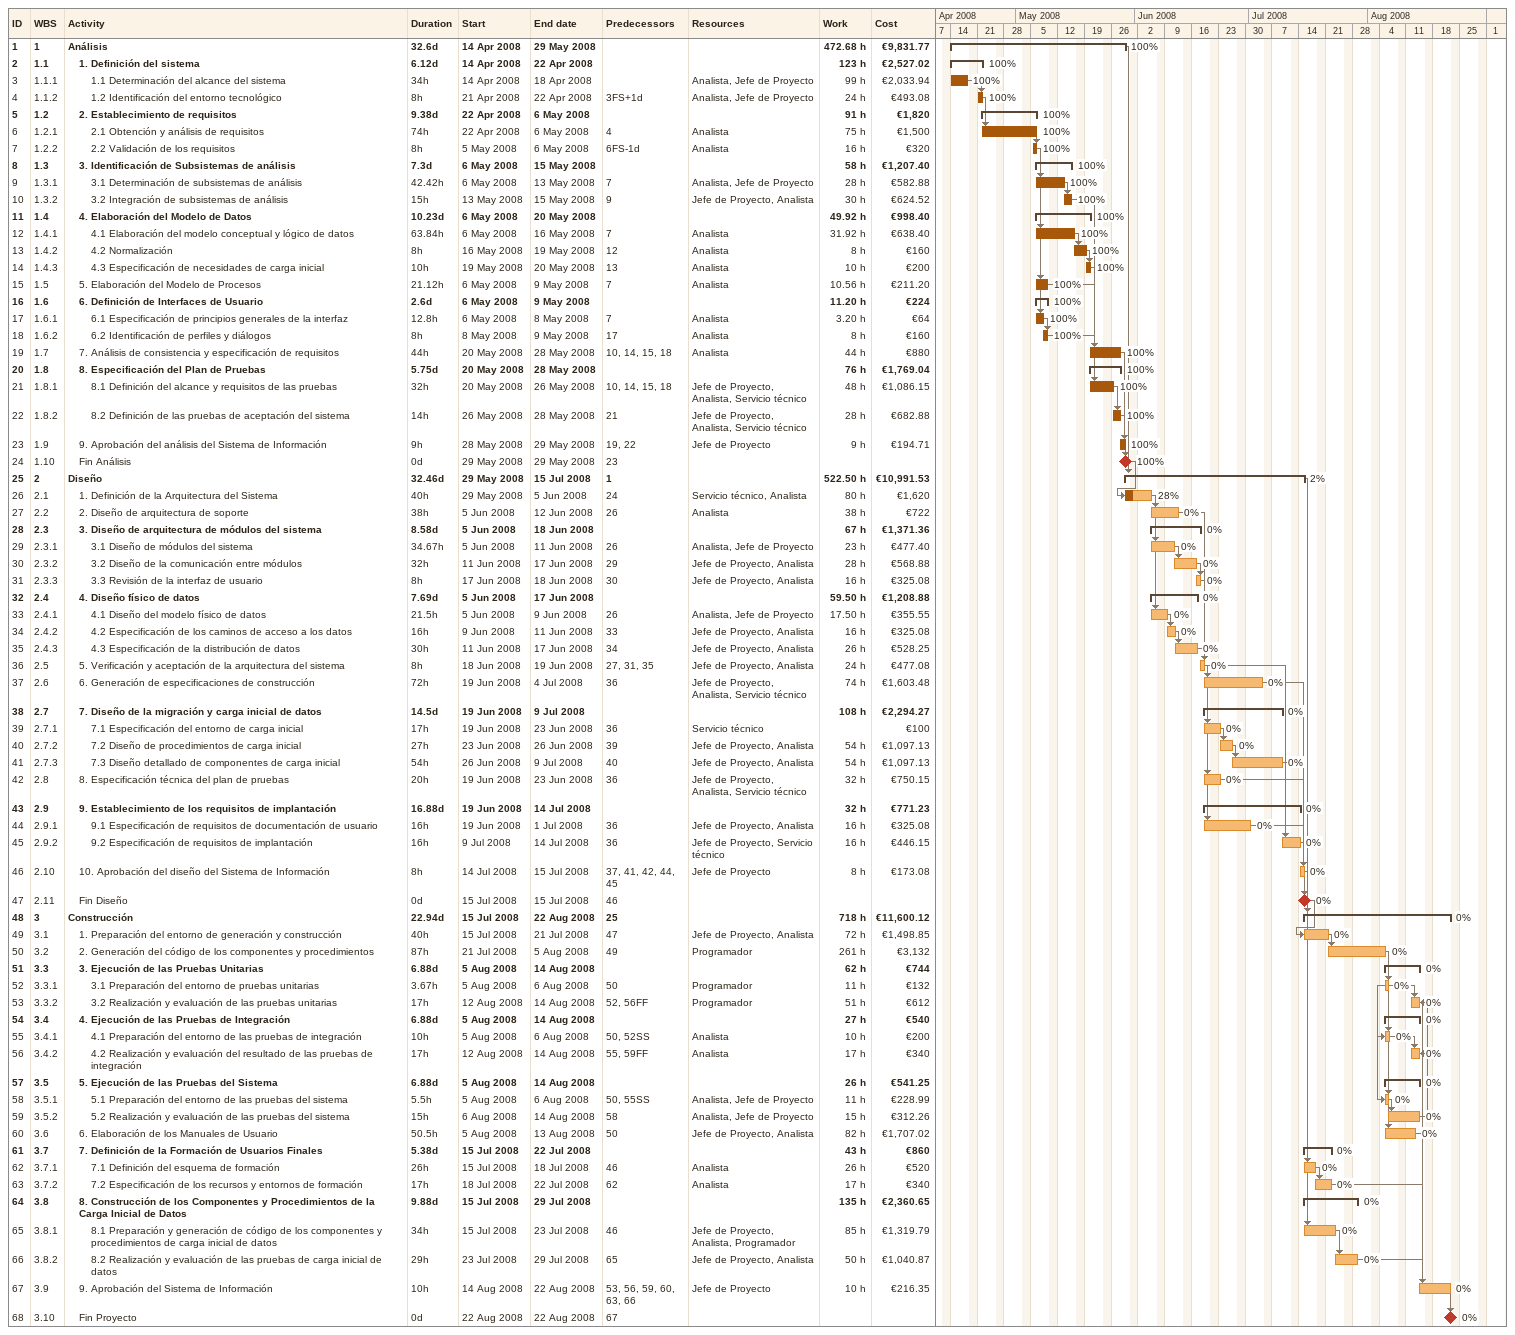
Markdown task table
| ID | WBS | Task | Duration | Start | Finish | Predecessors | Resources | % complete | Work (h) | Cost (€) |
|---|---|---|---|---|---|---|---|---|---|---|
| 1 | 1 | **Análisis** | 32.6d | 2008-04-14 | 2008-05-29 |  |  | 100 | 472.68 | 9831.77 |
| 2 | 1.1 | **1. Definición del sistema** | 6.12d | 2008-04-14 | 2008-04-22 |  |  | 100 | 123 | 2527.02 |
| 3 | 1.1.1 | 1.1 Determinación del alcance del sistema | 34h | 2008-04-14 | 2008-04-18 |  | Analista, Jefe de Proyecto | 100 | 99 | 2033.94 |
| 4 | 1.1.2 | 1.2 Identificación del entorno tecnológico | 8h | 2008-04-21 | 2008-04-22 | 3FS+1d | Analista, Jefe de Proyecto | 100 | 24 | 493.08 |
| 5 | 1.2 | **2. Establecimiento de requisitos** | 9.38d | 2008-04-22 | 2008-05-06 |  |  | 100 | 91 | 1820 |
| 6 | 1.2.1 | 2.1 Obtención y análisis de requisitos | 74h | 2008-04-22 | 2008-05-06 | 4 | Analista | 100 | 75 | 1500 |
| 7 | 1.2.2 | 2.2 Validación de los requisitos | 8h | 2008-05-05 | 2008-05-06 | 6FS-1d | Analista | 100 | 16 | 320 |
| 8 | 1.3 | **3. Identificación de Subsistemas de análisis** | 7.3d | 2008-05-06 | 2008-05-15 |  |  | 100 | 58 | 1207.40 |
| 9 | 1.3.1 | 3.1 Determinación de subsistemas de análisis | 42.42h | 2008-05-06 | 2008-05-13 | 7 | Analista, Jefe de Proyecto | 100 | 28 | 582.88 |
| 10 | 1.3.2 | 3.2 Integración de subsistemas de análisis | 15h | 2008-05-13 | 2008-05-15 | 9 | Jefe de Proyecto, Analista | 100 | 30 | 624.52 |
| 11 | 1.4 | **4. Elaboración del Modelo de Datos** | 10.23d | 2008-05-06 | 2008-05-20 |  |  | 100 | 49.92 | 998.40 |
| 12 | 1.4.1 | 4.1 Elaboración del modelo conceptual y lógico de datos | 63.84h | 2008-05-06 | 2008-05-16 | 7 | Analista | 100 | 31.92 | 638.40 |
| 13 | 1.4.2 | 4.2 Normalización | 8h | 2008-05-16 | 2008-05-19 | 12 | Analista | 100 | 8 | 160 |
| 14 | 1.4.3 | 4.3 Especificación de necesidades de carga inicial | 10h | 2008-05-19 | 2008-05-20 | 13 | Analista | 100 | 10 | 200 |
| 15 | 1.5 | 5. Elaboración del Modelo de Procesos | 21.12h | 2008-05-06 | 2008-05-09 | 7 | Analista | 100 | 10.56 | 211.20 |
| 16 | 1.6 | **6. Definición de Interfaces de Usuario** | 2.6d | 2008-05-06 | 2008-05-09 |  |  | 100 | 11.20 | 224 |
| 17 | 1.6.1 | 6.1 Especificación de principios generales de la interfaz | 12.8h | 2008-05-06 | 2008-05-08 | 7 | Analista | 100 | 3.20 | 64 |
| 18 | 1.6.2 | 6.2 Identificación de perfiles y diálogos | 8h | 2008-05-08 | 2008-05-09 | 17 | Analista | 100 | 8 | 160 |
| 19 | 1.7 | 7. Análisis de consistencia y especificación de requisitos | 44h | 2008-05-20 | 2008-05-28 | 10, 14, 15, 18 | Analista | 100 | 44 | 880 |
| 20 | 1.8 | **8. Especificación del Plan de Pruebas** | 5.75d | 2008-05-20 | 2008-05-28 |  |  | 100 | 76 | 1769.04 |
| 21 | 1.8.1 | 8.1 Definición del alcance y requisitos de las pruebas | 32h | 2008-05-20 | 2008-05-26 | 10, 14, 15, 18 | Jefe de Proyecto, Analista, Servicio técnico | 100 | 48 | 1086.15 |
| 22 | 1.8.2 | 8.2 Definición de las pruebas de aceptación del sistema | 14h | 2008-05-26 | 2008-05-28 | 21 | Jefe de Proyecto, Analista, Servicio técnico | 100 | 28 | 682.88 |
| 23 | 1.9 | 9. Aprobación del análisis del Sistema de Información | 9h | 2008-05-28 | 2008-05-29 | 19, 22 | Jefe de Proyecto | 100 | 9 | 194.71 |
| 24 | 1.10 | Fin Análisis | 0d | 2008-05-29 | 2008-05-29 | 23 |  | 100 |  |  |
| 25 | 2 | **Diseño** | 32.46d | 2008-05-29 | 2008-07-15 | 1 |  | 2 | 522.50 | 10991.53 |
| 26 | 2.1 | 1. Definición de la Arquitectura del Sistema | 40h | 2008-05-29 | 2008-06-05 | 24 | Servicio técnico, Analista | 28 | 80 | 1620 |
| 27 | 2.2 | 2. Diseño de arquitectura de soporte | 38h | 2008-06-05 | 2008-06-12 | 26 | Analista | 0 | 38 | 722 |
| 28 | 2.3 | **3. Diseño de arquitectura de módulos del sistema** | 8.58d | 2008-06-05 | 2008-06-18 |  |  | 0 | 67 | 1371.36 |
| 29 | 2.3.1 | 3.1 Diseño de módulos del sistema | 34.67h | 2008-06-05 | 2008-06-11 | 26 | Analista, Jefe de Proyecto | 0 | 23 | 477.40 |
| 30 | 2.3.2 | 3.2 Diseño de la comunicación entre módulos | 32h | 2008-06-11 | 2008-06-17 | 29 | Jefe de Proyecto, Analista | 0 | 28 | 568.88 |
| 31 | 2.3.3 | 3.3 Revisión de la interfaz de usuario | 8h | 2008-06-17 | 2008-06-18 | 30 | Jefe de Proyecto, Analista | 0 | 16 | 325.08 |
| 32 | 2.4 | **4. Diseño físico de datos** | 7.69d | 2008-06-05 | 2008-06-17 |  |  | 0 | 59.50 | 1208.88 |
| 33 | 2.4.1 | 4.1 Diseño del modelo físico de datos | 21.5h | 2008-06-05 | 2008-06-09 | 26 | Analista, Jefe de Proyecto | 0 | 17.50 | 355.55 |
| 34 | 2.4.2 | 4.2 Especificación de los caminos de acceso a los datos | 16h | 2008-06-09 | 2008-06-11 | 33 | Jefe de Proyecto, Analista | 0 | 16 | 325.08 |
| 35 | 2.4.3 | 4.3 Especificación de la distribución de datos | 30h | 2008-06-11 | 2008-06-17 | 34 | Jefe de Proyecto, Analista | 0 | 26 | 528.25 |
| 36 | 2.5 | 5. Verificación y aceptación de la arquitectura del sistema | 8h | 2008-06-18 | 2008-06-19 | 27, 31, 35 | Jefe de Proyecto, Analista | 0 | 24 | 477.08 |
| 37 | 2.6 | 6. Generación de especificaciones de construcción | 72h | 2008-06-19 | 2008-07-04 | 36 | Jefe de Proyecto, Analista, Servicio técnico | 0 | 74 | 1603.48 |
| 38 | 2.7 | **7. Diseño de la migración y carga inicial de datos** | 14.5d | 2008-06-19 | 2008-07-09 |  |  | 0 | 108 | 2294.27 |
| 39 | 2.7.1 | 7.1 Especificación del entorno de carga inicial | 17h | 2008-06-19 | 2008-06-23 | 36 | Servicio técnico | 0 |  | 100 |
| 40 | 2.7.2 | 7.2 Diseño de procedimientos de carga inicial | 27h | 2008-06-23 | 2008-06-26 | 39 | Jefe de Proyecto, Analista | 0 | 54 | 1097.13 |
| 41 | 2.7.3 | 7.3 Diseño detallado de componentes de carga inicial | 54h | 2008-06-26 | 2008-07-09 | 40 | Jefe de Proyecto, Analista | 0 | 54 | 1097.13 |
| 42 | 2.8 | 8. Especificación técnica del plan de pruebas | 20h | 2008-06-19 | 2008-06-23 | 36 | Jefe de Proyecto, Analista, Servicio técnico | 0 | 32 | 750.15 |
| 43 | 2.9 | **9. Establecimiento de los requisitos de implantación** | 16.88d | 2008-06-19 | 2008-07-14 |  |  | 0 | 32 | 771.23 |
| 44 | 2.9.1 | 9.1 Especificación de requisitos de documentación de usuario | 16h | 2008-06-19 | 2008-07-01 | 36 | Jefe de Proyecto, Analista | 0 | 16 | 325.08 |
| 45 | 2.9.2 | 9.2 Especificación de requisitos de implantación | 16h | 2008-07-09 | 2008-07-14 | 36 | Jefe de Proyecto, Servicio técnico | 0 | 16 | 446.15 |
| 46 | 2.10 | 10. Aprobación del diseño del Sistema de Información | 8h | 2008-07-14 | 2008-07-15 | 37, 41, 42, 44, 45 | Jefe de Proyecto | 0 | 8 | 173.08 |
| 47 | 2.11 | Fin Diseño | 0d | 2008-07-15 | 2008-07-15 | 46 |  | 0 |  |  |
| 48 | 3 | **Construcción** | 22.94d | 2008-07-15 | 2008-08-22 | 25 |  | 0 | 718 | 11600.12 |
| 49 | 3.1 | 1. Preparación del entorno de generación y construcción | 40h | 2008-07-15 | 2008-07-21 | 47 | Jefe de Proyecto, Analista | 0 | 72 | 1498.85 |
| 50 | 3.2 | 2. Generación del código de los componentes y procedimientos | 87h | 2008-07-21 | 2008-08-05 | 49 | Programador | 0 | 261 | 3132 |
| 51 | 3.3 | **3. Ejecución de las Pruebas Unitarias** | 6.88d | 2008-08-05 | 2008-08-14 |  |  | 0 | 62 | 744 |
| 52 | 3.3.1 | 3.1 Preparación del entorno de pruebas unitarias | 3.67h | 2008-08-05 | 2008-08-06 | 50 | Programador | 0 | 11 | 132 |
| 53 | 3.3.2 | 3.2 Realización y evaluación de las pruebas unitarias | 17h | 2008-08-12 | 2008-08-14 | 52, 56FF | Programador | 0 | 51 | 612 |
| 54 | 3.4 | **4. Ejecución de las Pruebas de Integración** | 6.88d | 2008-08-05 | 2008-08-14 |  |  | 0 | 27 | 540 |
| 55 | 3.4.1 | 4.1 Preparación del entorno de las pruebas de integración | 10h | 2008-08-05 | 2008-08-06 | 50, 52SS | Analista | 0 | 10 | 200 |
| 56 | 3.4.2 | 4.2 Realización y evaluación del resultado de las pruebas de integración | 17h | 2008-08-12 | 2008-08-14 | 55, 59FF | Analista | 0 | 17 | 340 |
| 57 | 3.5 | **5. Ejecución de las Pruebas del Sistema** | 6.88d | 2008-08-05 | 2008-08-14 |  |  | 0 | 26 | 541.25 |
| 58 | 3.5.1 | 5.1 Preparación del entorno de las pruebas del sistema | 5.5h | 2008-08-05 | 2008-08-06 | 50, 55SS | Analista, Jefe de Proyecto | 0 | 11 | 228.99 |
| 59 | 3.5.2 | 5.2 Realización y evaluación de las pruebas del sistema | 15h | 2008-08-06 | 2008-08-14 | 58 | Analista, Jefe de Proyecto | 0 | 15 | 312.26 |
| 60 | 3.6 | 6. Elaboración de los Manuales de Usuario | 50.5h | 2008-08-05 | 2008-08-13 | 50 | Jefe de Proyecto, Analista | 0 | 82 | 1707.02 |
| 61 | 3.7 | **7. Definición de la Formación de Usuarios Finales** | 5.38d | 2008-07-15 | 2008-07-22 |  |  | 0 | 43 | 860 |
| 62 | 3.7.1 | 7.1 Definición del esquema de formación | 26h | 2008-07-15 | 2008-07-18 | 46 | Analista | 0 | 26 | 520 |
| 63 | 3.7.2 | 7.2 Especificación de los recursos y entornos de formación | 17h | 2008-07-18 | 2008-07-22 | 62 | Analista | 0 | 17 | 340 |
| 64 | 3.8 | **8. Construcción de los Componentes y Procedimientos de la Carga Inicial de Datos** | 9.88d | 2008-07-15 | 2008-07-29 |  |  | 0 | 135 | 2360.65 |
| 65 | 3.8.1 | 8.1 Preparación y generación de código de los componentes y procedimientos de carga inicial de datos | 34h | 2008-07-15 | 2008-07-23 | 46 | Jefe de Proyecto, Analista, Programador | 0 | 85 | 1319.79 |
| 66 | 3.8.2 | 8.2 Realización y evaluación de las pruebas de carga inicial de datos | 29h | 2008-07-23 | 2008-07-29 | 65 | Jefe de Proyecto, Analista | 0 | 50 | 1040.87 |
| 67 | 3.9 | 9. Aprobación del Sistema de Información | 10h | 2008-08-14 | 2008-08-22 | 53, 56, 59, 60, 63, 66 | Jefe de Proyecto | 0 | 10 | 216.35 |
| 68 | 3.10 | Fin Proyecto | 0d | 2008-08-22 | 2008-08-22 | 67 |  | 0 |  |  |
